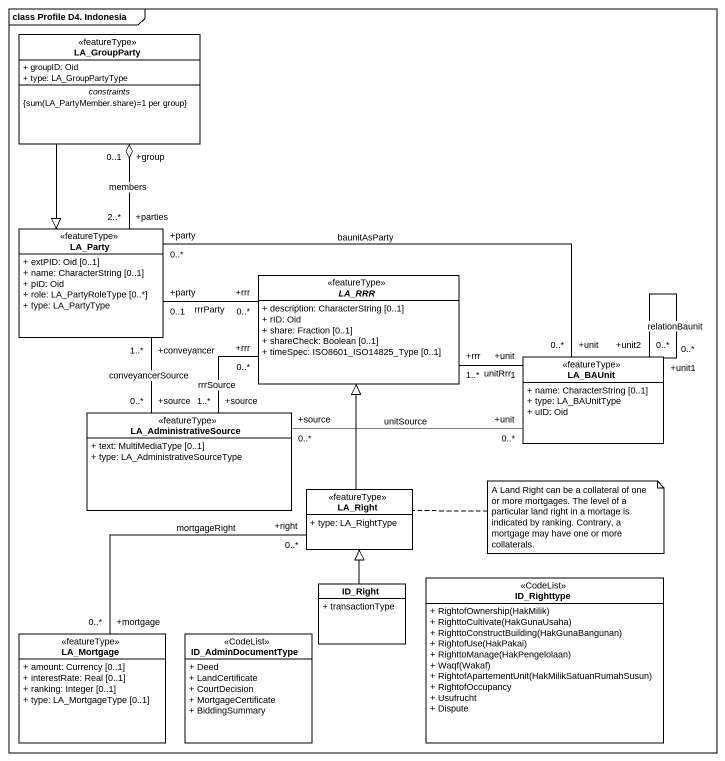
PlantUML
@startuml
mainframe class Profile D4. Indonesia
hide circle
hide empty members
skinparam classAttributeIconSize 0
class LA_GroupParty <<featureType>> #FFFFFF {
  + groupID: Oid
  + type: LA_GroupPartyType
  -- constraints --
  {field} {sum(LA_PartyMember.share)=1 per group}
}
class LA_Party <<featureType>> #FFFFFF {
  + extPID: Oid [0..1]
  + name: CharacterString [0..1]
  + pID: Oid
  + role: LA_PartyRoleType [0..*]
  + type: LA_PartyType
}
abstract class LA_RRR <<featureType>> #FFFFFF {
  + description: CharacterString [0..1]
  + rID: Oid
  + share: Fraction [0..1]
  + shareCheck: Boolean [0..1]
  + timeSpec: ISO8601_ISO14825_Type [0..1]
}
class LA_BAUnit <<featureType>> #FFFFFF {
  + name: CharacterString [0..1]
  + type: LA_BAUnitType
  + uID: Oid
}
class LA_AdministrativeSource <<featureType>> #FFFFFF {
  + text: MultiMediaType [0..1]
  + type: LA_AdministrativeSourceType
}
class LA_Right <<featureType>> #FFFFFF {
  + type: LA_RightType
}
class ID_Right #FFFFFF {
  + transactionType
}
class ID_Righttype <<CodeList>> #FFFFFF {
  {field} + RightofOwnership(HakMilik)
  {field} + RighttoCultivate(HakGunaUsaha)
  {field} + RighttoConstructBuilding(HakGunaBangunan)
  {field} + RightofUse(HakPakai)
  {field} + RighttoManage(HakPengelolaan)
  {field} + Waqf(Wakaf)
  {field} + RightofApartementUnit(HakMilikSatuanRumahSusun)
  + RightofOccupancy
  + Usufrucht
  + Dispute
}
class LA_Mortgage <<featureType>> #FFFFFF {
  + amount: Currency [0..1]
  + interestRate: Real [0..1]
  + ranking: Integer [0..1]
  + type: LA_MortgageType [0..1]
}
class ID_AdminDocumentType <<CodeList>> #FFFFFF {
  + Deed
  + LandCertificate
  + CourtDecision
  + MortgageCertificate
  + BiddingSummary
}
LA_GroupParty "+group\n0..1" o-- "+parties\n2..*" LA_Party : members
LA_GroupParty --|> LA_Party
LA_Party "+party\n0..1" -right- "+rrr\n0..*" LA_RRR : rrrParty
LA_Party "+conveyancer\n1..*" -- "+source\n0..*" LA_AdministrativeSource : conveyancerSource
LA_RRR "+rrr\n1..*" -right- "+unit\n1" LA_BAUnit : unitRrr
LA_RRR "+rrr\n0..*" -- "+source\n1..*" LA_AdministrativeSource : rrrSource
LA_BAUnit "+unit\n0..*" -left- "+party\n0..*" LA_Party : baunitAsParty
LA_BAUnit "+unit1\n0..*" -- "+unit2\n0..*" LA_BAUnit : relationBaunit
LA_BAUnit "+unit\n0..*" -left- "+source\n0..*" LA_AdministrativeSource : unitSource
LA_Right -up-|> LA_RRR
ID_Right -up-|> LA_Right
LA_Mortgage "+mortgage\n0..*" -up- "+right\n0..*" LA_Right : mortgageRight
note right of LA_Right : A Land Right can be a collateral of one or more mortgages. The level of a particular land right in a mortage is indicated by ranking. Contrary, a mortgage may have one or more collaterals.
@enduml
